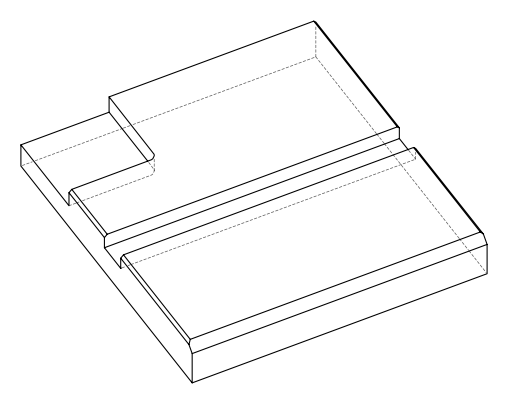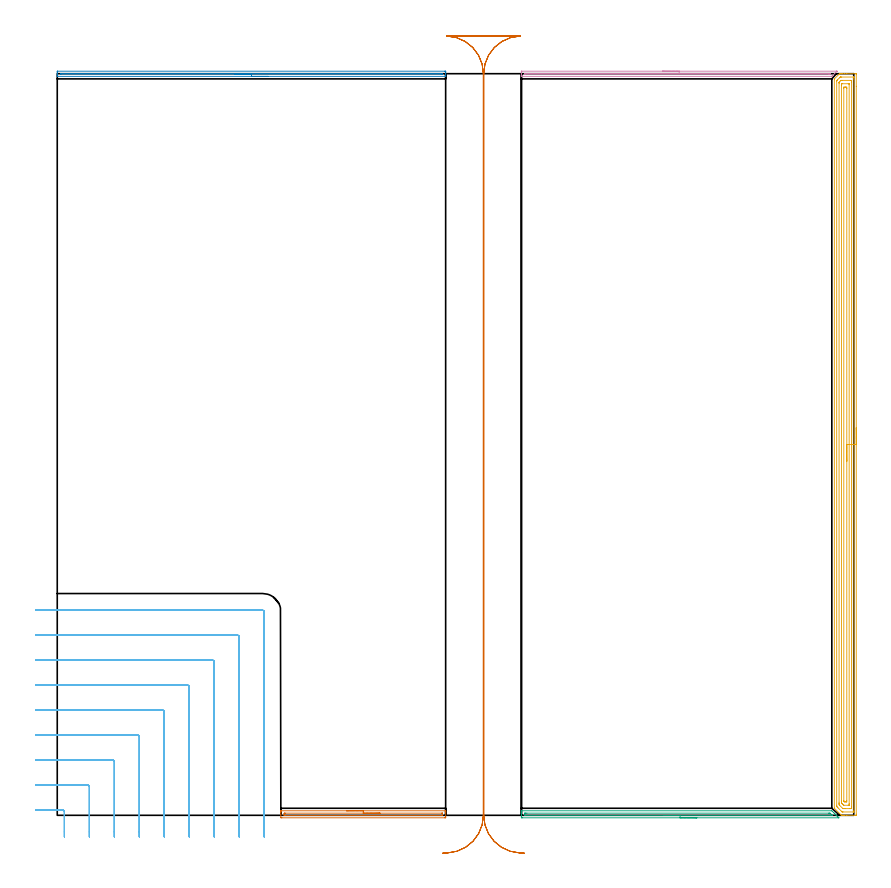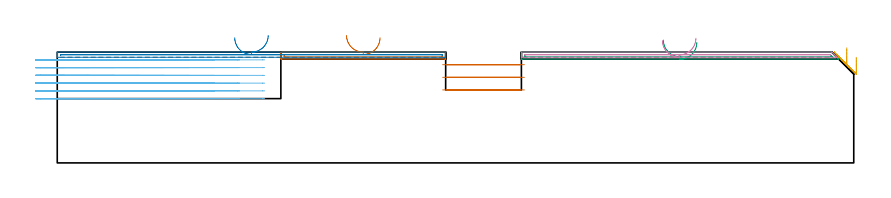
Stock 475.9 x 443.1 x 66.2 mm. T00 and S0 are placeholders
(PLAN: 7 operations, 2 tool changes, 54.3 min)
(1 AREA_MILL | FG_CHAMFER_SURFACE | UGT0205_001 | 1.74 min | 921 mm3)
(2 AREA_MILL_1 | FG_CHAMFER_SURFACE_1 | UGT0205_001 | 3.85 min | 1126 mm3)
(3 AREA_MILL_2 | FG_CHAMFER_SURFACE_2 | UGT0205_001 | 3.17 min | 1725 mm3)
(4 AREA_MILL_3 | FG_CHAMFER_SURFACE_3 | UGT0205_001 | 3.13 min | 922 mm3)
(5 AREA_MILL_4 | FG_CHAMFER_SURFACE_4 | UGT0205_001 | 17.93 min | 37955 mm3)
(6 MILL_CORNER_NOTCH_RECTANGULAR | CORNER_NOTCH_RECTANGULAR | UGT0201_135 | Follow Part, ap 4.975, ae 75% | 17.97 min | 491421 mm3)
(7 MILL_RECTANGULAR_SLOT | SLOT_RECTANGULAR | UGT0201_009 | Follow Part, ap 11.25, ae 75% | 6.49 min | 452667 mm3)
(TOOL UGT0205_001 | Chamfer Mill 20 x 3 x 45 deg. | D20 FL50 Z2)
(TOOL UGT0201_135 | Carbide End Mill 19.9 | D19.9 FL30 Z4)
(TOOL UGT0201_009 | End Mill 45 mm | D45 FL63 Z6)
(OP 1 AREA_MILL)
G17 G21 G94 G90
T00 M6
G54
G17 G0 G90 X172.85 Y2.7 S1061 M3
G43 Z76.2 H0
G94 G1 X172.888 Z75.328 F250.
X173.002 Z74.463
X173.191 Z73.612
X173.453 Z72.78
X173.787 Z71.974
X174.19 Z71.2
X174.658 Z70.464
X175.19 Z69.772
X175.779 Z69.129
X176.422 Z68.539
X177.114 Z68.008
X177.85 Z67.54
X178.624 Z67.137
X179.43 Z66.803
X180.262 Z66.541
X181.114 Z66.352
X181.978 Z66.238
X182.85 Z66.2
X231.943
X232.09 Y2.705 Z66.195
X232.098 Y2.575 Z66.067
X232.1 Y2.447 Z65.947
Y2.103 Z65.602
Y1.474 Z64.969
Y-0.588 Z62.909
X232.096 Y-1.149 Z62.346
X232.09 Y-1.492 Z62.004
X231.849 Y-1.497 Z62.
X231.493 Y-1.5
X134.207
X133.851 Y-1.497
X133.61 Y-1.492 Z62.004
X133.6 Y-1.149 Z62.346
Y0.286 Z63.783
Y1.474 Z64.969
Y2.103 Z65.602
Y2.447 Z65.947
X133.602 Y2.575 Z66.067
X133.61 Y2.705 Z66.195
X133.756 Y2.7 Z66.2
X182.85
Y1.286 Z64.786
X229.708 Y1.285 Z64.785
X229.902 Y1.284 Z64.784
X230.052 Y1.28 Z64.78
X230.083 Y1.279 Z64.779
X230.09 Y1.262 Z64.762
X230.094 Y1.235 Z64.735
X230.099 Y1.092 Z64.592
X230.1 Y0.6 Z64.1
Y0.217 Z63.717
X230.098 Y0.088 Z63.588
X230.094 Y-0.014 Z63.486
X230.09 Y-0.076 Z63.424
X230.057 Y-0.079 Z63.421
X229.708 Y-0.084 Z63.416
X229.515 Y-0.085 Z63.415
X135.992
X135.798 Y-0.084 Z63.416
X135.648 Y-0.08 Z63.42
X135.617 Y-0.079 Z63.421
X135.61 Y-0.062 Z63.438
X135.606 Y-0.035 Z63.465
X135.601 Y0.108 Z63.608
X135.6 Y0.6 Z64.1
Y0.983 Z64.483
X135.602 Y1.112 Z64.612
X135.606 Y1.214 Z64.714
X135.61 Y1.276 Z64.776
X135.643 Y1.279 Z64.779
X135.992 Y1.284 Z64.784
X136.185 Y1.285 Z64.785
X182.85 Y1.286 Z64.786
X183.722 Z64.824
X184.586 Z64.938
X185.438 Z65.126
X186.27 Z65.389
X187.076 Z65.723
X187.85 Z66.125
X188.586 Z66.594
X189.278 Z67.125
X189.921 Z67.715
X190.51 Z68.358
X191.042 Z69.05
X191.51 Z69.786
X191.913 Z70.559
X192.247 Z71.365
X192.509 Z72.197
X192.698 Z73.049
X192.812 Z73.914
X192.85 Z74.786
G0 Z76.2
M5
M2
(OP 2 AREA_MILL_1)
G17 G21 G94 G90
T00 M6
G54
G17 G0 G90 X126.05 Y441.5 S1061 M3
G43 Z76.2 H0
G94 G1 X126.012 Z75.328 F250.
X125.898 Z74.463
X125.709 Z73.612
X125.447 Z72.78
X125.113 Z71.974
X124.71 Z71.2
X124.242 Z70.464
X123.711 Z69.772
X123.121 Z69.129
X122.478 Z68.54
X121.786 Z68.008
X121.05 Z67.54
X120.276 Z67.137
X119.47 Z66.803
X118.638 Z66.541
X117.787 Z66.352
X116.922 Z66.238
X116.05 Z66.2
X0.147
X0.01 Y441.503 Z66.188
X0.003 Y441.581 Z66.111
X0. Y441.665 Z66.034
Y442.322 Z65.377
Y442.911 Z64.788
Y443.483 Z64.212
Y443.77 Z63.927
X0.002 Y444.351 Z63.346
X0.004 Y444.591 Z63.106
X0.022 Y444.594 Z63.104
X0.275 Y444.6 Z63.1
X231.507
X231.825 Y444.599 Z63.101
X232.078 Y444.594 Z63.104
X232.096 Y444.592 Z63.106
X232.1 Y444.351 Z63.346
Y443.77 Z63.927
Y443.483 Z64.212
Y442.911 Z64.788
Y442.616 Z65.083
Y441.749 Z65.949
Y441.664 Z66.034
X232.097 Y441.581 Z66.111
X232.09 Y441.502 Z66.188
X231.953 Y441.5 Z66.2
X116.05
Y442.914 Z64.786
X2.376
X2.068 Y442.916 Z64.784
X2.025 Y442.919 Z64.781
X2.011 Y442.921 Z64.779
X2.008 Y442.928 Z64.772
X2.002 Y442.98 Z64.72
X2.007 Y443.127 Z64.573
X2.011 Y443.181 Z64.519
X2.015 Y443.182 Z64.518
X2.038 Y443.184 Z64.516
X2.087 Y443.185 Z64.515
X2.186 Y443.186 Z64.514
X229.724
X230.032 Y443.184 Z64.516
X230.075 Y443.181 Z64.519
X230.089 Y443.179 Z64.521
X230.092 Y443.172 Z64.528
X230.097 Y443.12 Z64.58
X230.09 Y442.963 Z64.737
X230.083 Y442.921 Z64.779
X230.003 Y442.919 Z64.781
X229.724 Y442.916 Z64.784
X229.417 Y442.915 Z64.785
X229.112 Y442.914 Z64.786
X116.05
X115.178 Z64.824
X114.314 Z64.938
X113.462 Z65.127
X112.63 Z65.389
X111.824 Z65.723
X111.05 Z66.126
X110.314 Z66.594
X109.622 Z67.125
X108.979 Z67.715
X108.39 Z68.358
X107.859 Z69.05
X107.39 Z69.786
X106.987 Z70.56
X106.653 Z71.366
X106.391 Z72.198
X106.202 Z73.049
X106.088 Z73.914
X106.05 Z74.786
G0 Z76.2
M5
M2
(OP 3 AREA_MILL_2)
G17 G21 G94 G90
T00 M6
G54
G17 G0 G90 X382.15 Y-1.5 S1061 M3
G43 Z76.2 H0
Z72.
G94 G1 X382.112 Z71.129 F250.
X381.998 Z70.264
X381.809 Z69.412
X381.547 Z68.58
X381.213 Z67.774
X380.81 Z67.
X380.341 Z66.264
X379.81 Z65.572
X379.221 Z64.929
X378.578 Z64.34
X377.886 Z63.809
X377.15 Z63.34
X376.376 Z62.937
X375.57 Z62.603
X374.738 Z62.341
X373.886 Z62.152
X373.021 Z62.038
X372.15 Z62.
X277.916
X277.561 Y-1.496 Z62.002
X277.31 Y-1.492 Z62.004
X277.3 Y-1.149 Z62.347
Y-0.877 Z62.618
Y-0.274 Z63.22
Y0.268 Z63.765
Y0.6 Z64.096
Y1.143 Z64.639
Y1.474 Z64.969
Y2.434 Z65.933
X277.303 Y2.569 Z66.061
X277.31 Y2.698 Z66.188
X277.469 Y2.7 Z66.2
X462.8
X463.153 Y2.349 Z65.846
X464.027 Y1.474 Z64.971
X464.764 Y0.737 Z64.235
X464.902 Y0.6 Z64.096
X465.044 Y0.457 Z63.955
X465.192 Y0.309 Z63.807
X465.339 Y0.163 Z63.658
X465.818 Y-0.318 Z63.182
X466.086 Y-0.585 Z62.913
X466.213 Y-0.711 Z62.785
X466.558 Y-1.058 Z62.442
X466.752 Y-1.252 Z62.248
X466.864 Y-1.364 Z62.135
X466.979 Y-1.482 Z62.016
X466.983 Y-1.495 Z62.004
X466.979 Y-1.499 Z61.999
X372.15 Y-1.5 Z62.
Y-0.086 Z63.414
X279.702 Y-0.085 Z63.415
X279.508 Y-0.084 Z63.416
X279.353 Y-0.081 Z63.419
X279.32 Y-0.079 Z63.421
X279.31 Y-0.063 Z63.437
X279.307 Y-0.034 Z63.466
X279.301 Y0.118 Z63.618
X279.3 Y0.6 Z64.1
X279.301 Y0.993 Z64.493
X279.305 Y1.125 Z64.625
X279.31 Y1.23 Z64.73
X279.318 Y1.279 Z64.779
X279.353 Y1.28 Z64.78
X279.702 Y1.284 Z64.784
X279.896 Y1.285 Z64.785
X280.596 Y1.286 Z64.786
X461.024 Y1.285 Z64.785
X461.218
X461.567 Y1.281 Z64.781
X461.738 Y1.279 Z64.779
X461.918 Y1.122 Z64.622
X462.447 Y0.6 Z64.1
X462.811 Y0.236 Z63.736
X463.07 Y-0.032 Z63.468
X463.105 Y-0.079 Z63.421
X463.017 Y-0.081 Z63.419
X462.811 Y-0.084 Z63.416
X462.618 Y-0.085 Z63.415
X461.918 Y-0.086 Z63.414
X372.15
X371.278 Z63.452
X370.413 Z63.566
X369.562 Z63.755
X368.73 Z64.017
X367.924 Z64.351
X367.15 Z64.754
X366.414 Z65.223
X365.722 Z65.754
X365.079 Z66.343
X364.489 Z66.986
X363.958 Z67.679
X363.49 Z68.414
X363.087 Z69.188
X362.753 Z69.994
X362.491 Z70.826
X362.302 Z71.678
X362.188 Z72.543
X362.15 Z73.414
G0 Z76.2
M5
M2
(OP 4 AREA_MILL_3)
G17 G21 G94 G90
T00 M6
G54
G17 G0 G90 X361.6 Y444.6 S1061 M3
G43 Z76.2 H0
Z73.1
G94 G1 X361.638 Z72.228 F250.
X361.752 Z71.364
X361.941 Z70.512
X362.203 Z69.68
X362.537 Z68.874
X362.94 Z68.1
X363.408 Z67.364
X363.94 Z66.672
X364.529 Z66.029
X365.172 Z65.44
X365.864 Z64.908
X366.6 Z64.44
X367.374 Z64.037
X368.18 Z63.703
X369.012 Z63.441
X369.864 Z63.252
X370.728 Z63.138
X371.6 Z63.1
X465.742 Y444.599 Z63.099
X465.806
X465.848 Y444.597 Z63.097
X465.867 Y444.594 Z63.099
X465.882 Y444.591 Z63.101
X465.836 Y444.534 Z63.16
X465.774 Y444.472 Z63.225
X465.742 Y444.441 Z63.257
X464.404 Y443.103 Z64.596
X463.029 Y441.729 Z65.971
X462.859 Y441.561 Z66.136
X462.795 Y441.503 Z66.189
X462.619 Y441.5 Z66.2
X277.458
X277.31 Y441.502 Z66.188
X277.304 Y441.586 Z66.106
X277.3 Y441.676 Z66.023
Y442.616 Z65.083
Y442.87 Z64.829
Y443.483 Z64.212
Y443.79 Z63.907
X277.303 Y444.351 Z63.346
X277.305 Y444.592 Z63.106
X277.333 Y444.594 Z63.104
X277.586 Y444.6 Z63.1
X371.6
Y443.186 Z64.514
X462.033 Y443.185 Z64.515
X461.836 Y442.998 Z64.702
X461.727 Y442.921 Z64.779
X461.417 Y442.917 Z64.783
X461.114 Y442.915 Z64.785
X460.834 Y442.914 Z64.786
X279.689
X279.38 Y442.916 Z64.784
X279.331 Y442.919 Z64.781
X279.312 Y442.921 Z64.779
X279.309 Y442.93 Z64.77
X279.304 Y442.991 Z64.709
X279.31 Y443.168 Z64.532
X279.494 Y443.179 Z64.521
X279.689 Y443.182 Z64.518
X279.996 Y443.185 Z64.515
X371.6 Y443.186 Z64.514
X372.472 Z64.552
X373.336 Z64.666
X374.188 Z64.855
X375.02 Z65.117
X375.826 Z65.451
X376.6 Z65.854
X377.336 Z66.323
X378.028 Z66.854
X378.671 Z67.443
X379.26 Z68.086
X379.792 Z68.778
X380.26 Z69.514
X380.663 Z70.288
X380.997 Z71.094
X381.259 Z71.926
X381.448 Z72.778
X381.562 Z73.643
X381.6 Z74.514
G0 Z76.2
M5
M2
(OP 5 AREA_MILL_4)
G17 G21 G94 G90
T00 M6
G54
G17 G0 G90 X477.4 Y231.55 S1061 M3
G43 Z76.2 H0
Z63.1
G94 G1 Y231.512 Z62.228 F250.
Y231.398 Z61.364
Y231.209 Z60.512
Y230.947 Z59.68
Y230.613 Z58.874
Y230.21 Z58.1
Y229.741 Z57.364
Y229.21 Z56.672
Y228.621 Z56.029
Y227.978 Z55.44
Y227.286 Z54.908
Y226.55 Z54.44
Y225.776 Z54.037
Y224.97 Z53.703
Y224.138 Z53.441
Y223.286 Z53.252
Y222.422 Z53.138
Y221.55 Z53.1
X477.399 Y0.633 Z53.101
X477.397 Y0.225 Z53.102
X477.392 Y0.01 Z53.105
X476.996 Y0. Z53.501
X471.728 Z58.767
X470.336 Z60.16
X469.972 Z60.523
X468.945 Z61.555
X468.58 Z61.912
X468.523 Z61.968
X468.498 Y0.01 Z61.993
X468.473 Y0.023 Z62.018
X468.313 Y0.186 Z62.184
X464.306 Y4.194 Z66.193
X464.302 Y4.202 Z66.197
X464.3 Y4.21 Z66.2
Y439.784
X464.303 Y439.995 Z66.189
X464.464 Y440.164 Z66.036
X467.214 Y442.914 Z63.285
X467.338 Y443.036 Z63.16
X467.395 Y443.09 Z63.102
X467.701 Y443.099 Z62.793
X468.067 Y443.1 Z62.433
X468.365 Z62.134
X469.094 Z61.402
X470.336 Z60.161
X471.728 Z58.768
X476.996 Z53.501
X477.255 Y443.098 Z53.242
X477.392 Y443.09 Z53.106
X477.399 Y442.951 Z53.099
X477.4 Y435.564 Z53.1
Y221.55
X475.986 Z54.514
X475.985 Y2.557 Z54.515
X475.984 Y2.422 Z54.516
X475.979 Y2.044 Z54.521
X475.971 Y2.01 Z54.529
X475.902 Y2.006 Z54.598
X475.792 Y2.002 Z54.708
X475.654 Y2. Z54.846
X469.507 Y2.001 Z60.993
X469.094 Y2.007 Z61.406
X468.958 Y2.01 Z61.542
X468.817 Y2.144 Z61.683
X468.53 Y2.422 Z61.97
X466.46 Y4.49 Z64.04
X465.849 Y5.105 Z64.651
X465.76 Y5.202 Z64.74
X465.721 Y5.252 Z64.779
X465.72 Y5.295 Z64.78
X465.717 Y5.485 Z64.783
X465.715 Y5.864 Z64.785
X465.714 Y5.999 Z64.786
X465.715 Y438.754 Z64.785
X465.716 Y438.89 Z64.784
X465.718 Y438.936 Z64.782
X465.721 Y438.956 Z64.779
X465.736 Y438.975 Z64.764
X465.807 Y439.053 Z64.693
X465.916 Y439.166 Z64.584
X466.053 Y439.304 Z64.447
X467.428 Y440.678 Z63.072
X467.832 Y441.07 Z62.668
X467.856 Y441.09 Z62.644
X467.906 Y441.094 Z62.594
X468.009 Y441.097 Z62.491
X468.216 Y441.099 Z62.284
X468.68 Y441.1 Z61.82
X475.705 Z54.795
X475.909 Y441.097 Z54.591
X475.944 Y441.095 Z54.556
X475.978 Y441.091 Z54.522
X475.979 Y441.043 Z54.521
X475.984 Y440.815 Z54.516
X475.985 Y440.678 Z54.515
X475.986 Y439.919 Z54.514
Y221.55
X474.572 Z55.928
X474.571 Y5.105 Z55.929
Y4.893
X474.565 Y4.21 Z55.935
X474.562 Y4.007 Z55.938
X473.484 Y4. Z57.016
X471.057 Z59.443
X470.178 Y4.001 Z60.322
X469.972 Y4.003 Z60.528
X469.766 Y4.008 Z60.734
X469.389 Y4.022 Z61.111
X469.191 Y4.21 Z61.309
X467.4 Y5.999 Z63.1
X467.338 Y6.064 Z63.162
X467.14 Y6.272 Z63.36
X467.133 Y6.68 Z63.367
X467.13 Y6.894 Z63.37
X467.129 Y7.106 Z63.371
Y7.788
Y437.314
X467.131 Y437.655 Z63.369
X467.133 Y437.825 Z63.367
X467.135 Y437.906 Z63.365
X467.203 Y437.995 Z63.297
X467.268 Y438.066 Z63.232
X467.338 Y438.138 Z63.162
X468.154 Y438.953 Z62.346
X468.216 Y439.012 Z62.284
X468.302 Y439.09 Z62.198
X468.384 Y439.093 Z62.116
X468.552 Y439.097 Z61.948
X468.888 Y439.1 Z61.612
X469.094 Z61.406
X474.157 Y439.099 Z56.343
X474.362 Y439.095 Z56.138
X474.562 Y439.09 Z55.938
X474.566 Y438.89 Z55.934
X474.569 Y438.679 Z55.931
X474.571 Y437.995 Z55.929
X474.572 Y437.782 Z55.928
Y221.55
X473.157 Z57.343
Y6.894
X473.155 Y6.335 Z57.345
X473.152 Y6.145 Z57.348
X473.148 Y6.01 Z57.352
X473.045 Y6.007 Z57.455
X472.606 Y6. Z57.894
X469.972 Z60.528
X469.864 Y6.01 Z60.636
X469.486 Y6.373 Z61.014
X469.229 Y6.622 Z61.271
X469.094 Y6.755 Z61.406
X468.956 Y6.894 Z61.544
X468.813 Y7.043 Z61.687
X468.55 Y7.32 Z61.95
X468.547 Y7.451 Z61.953
X468.544 Y7.788 Z61.956
X468.543 Y8.349 Z61.957
Y8.682
Y436.206
X468.545 Y436.766 Z61.955
X468.548 Y436.848 Z61.952
X468.551 Y436.89 Z61.949
X468.572 Y436.913 Z61.928
X468.69 Y437.029 Z61.81
X468.767 Y437.09 Z61.733
X468.875 Y437.094 Z61.625
X469.094 Y437.1 Z61.406
X472.606 Z57.894
X473.044 Y437.093 Z57.456
X473.147 Y437.09 Z57.353
X473.152 Y437.021 Z57.348
X473.154 Y436.948 Z57.346
X473.157 Y436.54 Z57.343
Y221.55
X471.743 Z58.757
Y8.667
X471.728 Y8.01 Z58.772
X471.516 Y8.004 Z58.984
X470.85 Y8.002 Z59.65
X470.64 Z59.86
X470.309 Y8.01 Z60.191
X469.972 Y8.338 Z60.528
X469.958 Y8.682 Z60.542
X469.957 Y8.697 Z60.543
Y434.433
X469.972 Y435.09 Z60.528
X470.184 Y435.096 Z60.316
X470.85 Y435.099 Z59.65
X471.06 Z59.44
X471.728 Y435.09 Z58.772
X471.743 Y434.418 Z58.757
Y434.403
Y221.55
Y220.678 Z58.795
Y219.813 Z58.909
Y218.962 Z59.098
Y218.13 Z59.36
Y217.324 Z59.694
Y216.55 Z60.097
Y215.814 Z60.565
Y215.122 Z61.096
Y214.479 Z61.686
Y213.89 Z62.329
Y213.358 Z63.021
Y212.89 Z63.757
Y212.487 Z64.531
Y212.153 Z65.337
Y211.891 Z66.169
Y211.702 Z67.02
Y211.588 Z67.885
Y211.55 Z68.757
G0 Z76.2
M5
M2
(OP 6 MILL_CORNER_NOTCH_RECTANGULAR)
G17 G21 G94 G90
T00 M6
G54
G17 G0 G90 X4.25 Y-12.95 S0 M3
G43 Z76.2 H0
Z61.567
G94 G1 Y-9.95 F250.
Y2.163 F500.
G3 X3.263 Y3.15 R0.995
G1 X-9.95
X-12.95 F250.
G0 Z76.2
X19.175 Y-12.95
Z61.567
G1 Y-9.95
Y17.088 F500.
G3 X18.188 Y18.075 R0.995
G1 X-9.95
X-12.95 F250.
G0 Z76.2
X34.1 Y-12.95
Z61.567
G1 Y-9.95
Y32.012 F500.
G3 X33.112 Y33. R0.995
G1 X-9.95
X-12.95 F250.
G0 Z76.2
X49.025 Y-12.95
Z61.567
G1 Y-9.95
Y46.937 F500.
G3 X48.037 Y47.925 R0.995
G1 X-9.95
X-12.95 F250.
G0 Z76.2
X63.95 Y-12.95
Z61.567
G1 Y-9.95
Y61.861 F500.
G3 X62.961 Y62.85 R0.995
G1 X-9.95
X-12.95 F250.
G0 Z76.2
X78.875 Y-12.95
Z61.567
G1 Y-9.95
Y76.786 F500.
G3 X77.886 Y77.775 R0.995
G1 X-9.95
X-12.95 F250.
G0 Z76.2
X93.8 Y-12.95
Z61.567
G1 Y-9.95
Y91.711 F500.
G3 X92.811 Y92.7 R0.995
G1 X-9.95
X-12.95 F250.
G0 Z76.2
X108.725 Y-12.95
Z61.567
G1 Y-9.95
Y106.635 F500.
G3 X107.735 Y107.625 R0.995
G1 X-9.95
X-12.95 F250.
G0 Z76.2
X123.65 Y-12.95
Z61.567
G1 Y-9.95
Y121.56 F500.
G3 X122.66 Y122.55 R0.995
G1 X-9.95
X-12.95 F250.
G0 Z76.2
X4.25 Y-12.95
Z56.933
G1 Y-9.95
Y2.163 F500.
G3 X3.263 Y3.15 R0.995
G1 X-9.95
X-12.95 F250.
G0 Z76.2
X19.175 Y-12.95
Z56.933
G1 Y-9.95
Y17.088 F500.
G3 X18.188 Y18.075 R0.995
G1 X-9.95
X-12.95 F250.
G0 Z76.2
X34.1 Y-12.95
Z56.933
G1 Y-9.95
Y32.012 F500.
G3 X33.112 Y33. R0.995
G1 X-9.95
X-12.95 F250.
G0 Z76.2
X49.025 Y-12.95
Z56.933
G1 Y-9.95
Y46.937 F500.
G3 X48.037 Y47.925 R0.995
G1 X-9.95
X-12.95 F250.
G0 Z76.2
X63.95 Y-12.95
Z56.933
G1 Y-9.95
Y61.861 F500.
G3 X62.961 Y62.85 R0.995
G1 X-9.95
X-12.95 F250.
G0 Z76.2
X78.875 Y-12.95
Z56.933
G1 Y-9.95
Y76.786 F500.
G3 X77.886 Y77.775 R0.995
G1 X-9.95
X-12.95 F250.
G0 Z76.2
X93.8 Y-12.95
Z56.933
G1 Y-9.95
Y91.711 F500.
G3 X92.811 Y92.7 R0.995
G1 X-9.95
X-12.95 F250.
G0 Z76.2
X108.725 Y-12.95
Z56.933
G1 Y-9.95
Y106.635 F500.
G3 X107.735 Y107.625 R0.995
G1 X-9.95
X-12.95 F250.
G0 Z76.2
X123.65 Y-12.95
Z56.933
G1 Y-9.95
Y121.56 F500.
G3 X122.66 Y122.55 R0.995
G1 X-9.95
X-12.95 F250.
G0 Z76.2
X4.25 Y-12.95
Z52.3
G1 Y-9.95
Y2.163 F500.
G3 X3.263 Y3.15 R0.995
G1 X-9.95
X-12.95 F250.
G0 Z76.2
X19.175 Y-12.95
Z52.3
G1 Y-9.95
Y17.088 F500.
G3 X18.188 Y18.075 R0.995
G1 X-9.95
X-12.95 F250.
G0 Z76.2
X34.1 Y-12.95
Z52.3
G1 Y-9.95
Y32.012 F500.
G3 X33.112 Y33. R0.995
G1 X-9.95
X-12.95 F250.
G0 Z76.2
X49.025 Y-12.95
Z52.3
G1 Y-9.95
Y46.937 F500.
G3 X48.037 Y47.925 R0.995
G1 X-9.95
X-12.95 F250.
G0 Z76.2
X63.95 Y-12.95
Z52.3
G1 Y-9.95
Y61.861 F500.
G3 X62.961 Y62.85 R0.995
G1 X-9.95
X-12.95 F250.
G0 Z76.2
X78.875 Y-12.95
Z52.3
G1 Y-9.95
Y76.786 F500.
G3 X77.886 Y77.775 R0.995
G1 X-9.95
X-12.95 F250.
G0 Z76.2
X93.8 Y-12.95
Z52.3
G1 Y-9.95
Y91.711 F500.
G3 X92.811 Y92.7 R0.995
G1 X-9.95
X-12.95 F250.
G0 Z76.2
X108.725 Y-12.95
Z52.3
G1 Y-9.95
Y106.635 F500.
G3 X107.735 Y107.625 R0.995
G1 X-9.95
X-12.95 F250.
G0 Z76.2
X123.65 Y-12.95
Z52.3
G1 Y-9.95
Y121.56 F500.
G3 X122.66 Y122.55 R0.995
G1 X-9.95
X-12.95 F250.
G0 Z76.2
X4.25 Y-12.95
Z47.667
G1 Y-9.95
Y2.163 F500.
G3 X3.263 Y3.15 R0.995
G1 X-9.95
X-12.95 F250.
G0 Z76.2
X19.175 Y-12.95
Z47.667
G1 Y-9.95
Y17.088 F500.
G3 X18.188 Y18.075 R0.995
G1 X-9.95
X-12.95 F250.
G0 Z76.2
X34.1 Y-12.95
Z47.667
G1 Y-9.95
Y32.012 F500.
G3 X33.112 Y33. R0.995
G1 X-9.95
X-12.95 F250.
G0 Z76.2
X49.025 Y-12.95
Z47.667
G1 Y-9.95
Y46.937 F500.
G3 X48.037 Y47.925 R0.995
G1 X-9.95
X-12.95 F250.
G0 Z76.2
X63.95 Y-12.95
Z47.667
G1 Y-9.95
Y61.861 F500.
G3 X62.961 Y62.85 R0.995
G1 X-9.95
X-12.95 F250.
G0 Z76.2
X78.875 Y-12.95
Z47.667
G1 Y-9.95
Y76.786 F500.
G3 X77.886 Y77.775 R0.995
G1 X-9.95
X-12.95 F250.
G0 Z76.2
X93.8 Y-12.95
Z47.667
G1 Y-9.95
Y91.711 F500.
G3 X92.811 Y92.7 R0.995
G1 X-9.95
X-12.95 F250.
G0 Z76.2
X108.725 Y-12.95
Z47.667
G1 Y-9.95
Y106.635 F500.
G3 X107.735 Y107.625 R0.995
G1 X-9.95
X-12.95 F250.
G0 Z76.2
X123.65 Y-12.95
Z47.667
G1 Y-9.95
Y121.56 F500.
G3 X122.66 Y122.55 R0.995
G1 X-9.95
X-12.95 F250.
G0 Z76.2
X4.25 Y-12.95
Z43.033
G1 Y-9.95
Y2.163 F500.
G3 X3.263 Y3.15 R0.995
G1 X-9.95
X-12.95 F250.
G0 Z76.2
X19.175 Y-12.95
Z43.033
G1 Y-9.95
Y17.088 F500.
G3 X18.188 Y18.075 R0.995
G1 X-9.95
X-12.95 F250.
G0 Z76.2
X34.1 Y-12.95
Z43.033
G1 Y-9.95
Y32.012 F500.
G3 X33.112 Y33. R0.995
G1 X-9.95
X-12.95 F250.
G0 Z76.2
X49.025 Y-12.95
Z43.033
G1 Y-9.95
Y46.937 F500.
G3 X48.037 Y47.925 R0.995
G1 X-9.95
X-12.95 F250.
G0 Z76.2
X63.95 Y-12.95
Z43.033
G1 Y-9.95
Y61.861 F500.
G3 X62.961 Y62.85 R0.995
G1 X-9.95
X-12.95 F250.
G0 Z76.2
X78.875 Y-12.95
Z43.033
G1 Y-9.95
Y76.786 F500.
G3 X77.886 Y77.775 R0.995
G1 X-9.95
X-12.95 F250.
G0 Z76.2
X93.8 Y-12.95
Z43.033
G1 Y-9.95
Y91.711 F500.
G3 X92.811 Y92.7 R0.995
G1 X-9.95
X-12.95 F250.
G0 Z76.2
X108.725 Y-12.95
Z43.033
G1 Y-9.95
Y106.635 F500.
G3 X107.735 Y107.625 R0.995
G1 X-9.95
X-12.95 F250.
G0 Z76.2
X123.65 Y-12.95
Z43.033
G1 Y-9.95
Y121.56 F500.
G3 X122.66 Y122.55 R0.995
G1 X-9.95
X-12.95 F250.
G0 Z76.2
X4.25 Y-12.95
Z38.4
G1 Y-9.95
Y2.163 F500.
G3 X3.263 Y3.15 R0.995
G1 X-9.95
X-12.95 F250.
G0 Z76.2
X19.175 Y-12.95
Z38.4
G1 Y-9.95
Y17.088 F500.
G3 X18.188 Y18.075 R0.995
G1 X-9.95
X-12.95 F250.
G0 Z76.2
X34.1 Y-12.95
Z38.4
G1 Y-9.95
Y32.012 F500.
G3 X33.112 Y33. R0.995
G1 X-9.95
X-12.95 F250.
G0 Z76.2
X49.025 Y-12.95
Z38.4
G1 Y-9.95
Y46.937 F500.
G3 X48.037 Y47.925 R0.995
G1 X-9.95
X-12.95 F250.
G0 Z76.2
X63.95 Y-12.95
Z38.4
G1 Y-9.95
Y61.861 F500.
G3 X62.961 Y62.85 R0.995
G1 X-9.95
X-12.95 F250.
G0 Z76.2
X78.875 Y-12.95
Z38.4
G1 Y-9.95
Y76.786 F500.
G3 X77.886 Y77.775 R0.995
G1 X-9.95
X-12.95 F250.
G0 Z76.2
X93.8 Y-12.95
Z38.4
G1 Y-9.95
Y91.711 F500.
G3 X92.811 Y92.7 R0.995
G1 X-9.95
X-12.95 F250.
G0 Z76.2
X108.725 Y-12.95
Z38.4
G1 Y-9.95
Y106.635 F500.
G3 X107.735 Y107.625 R0.995
G1 X-9.95
X-12.95 F250.
G0 Z76.2
X123.65 Y-12.95
Z38.4
G1 Y-9.95
Y121.56 F500.
G3 X122.66 Y122.55 R0.995
G1 X-9.95
X-12.95 F250.
G0 Z76.2
M5
M2
(OP 7 MILL_RECTANGULAR_SLOT)
G17 G21 G94 G90
T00 M6
G54
G17 G0 G90 X279.135 Y-22.625 S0 M3
G43 Z76.2 H0
Z58.667
G94 G1 X276.139 Y-22.47 F250.
G2 X254.8 Y0. R22.5 F500.
G1 Y443.1
G2 X276.629 Y465.59 R22.5
G1 X232.771
G2 X254.6 Y443.1 R22.5
G1 Y0.
G2 X233.262 Y-22.47 R22.5
G1 X230.266 Y-22.625 F250.
G0 X279.135 Z51.133
G1 X276.139 Y-22.47
G2 X254.8 Y0. R22.5 F500.
G1 Y443.1
G2 X276.629 Y465.59 R22.5
G1 X232.771
G2 X254.6 Y443.1 R22.5
G1 Y0.
G2 X233.261 Y-22.47 R22.5
G1 X230.265 Y-22.625 F250.
G0 X279.135 Z43.6
G1 X276.139 Y-22.47
G2 X254.8 Y0. R22.5 F500.
G1 Y443.1
G2 X276.629 Y465.59 R22.5
G1 X232.771
G2 X254.6 Y443.1 R22.5
G1 Y0.
G2 X233.261 Y-22.47 R22.5
G1 X230.265 Y-22.625 F250.
G0 Z76.2
M5
M2
